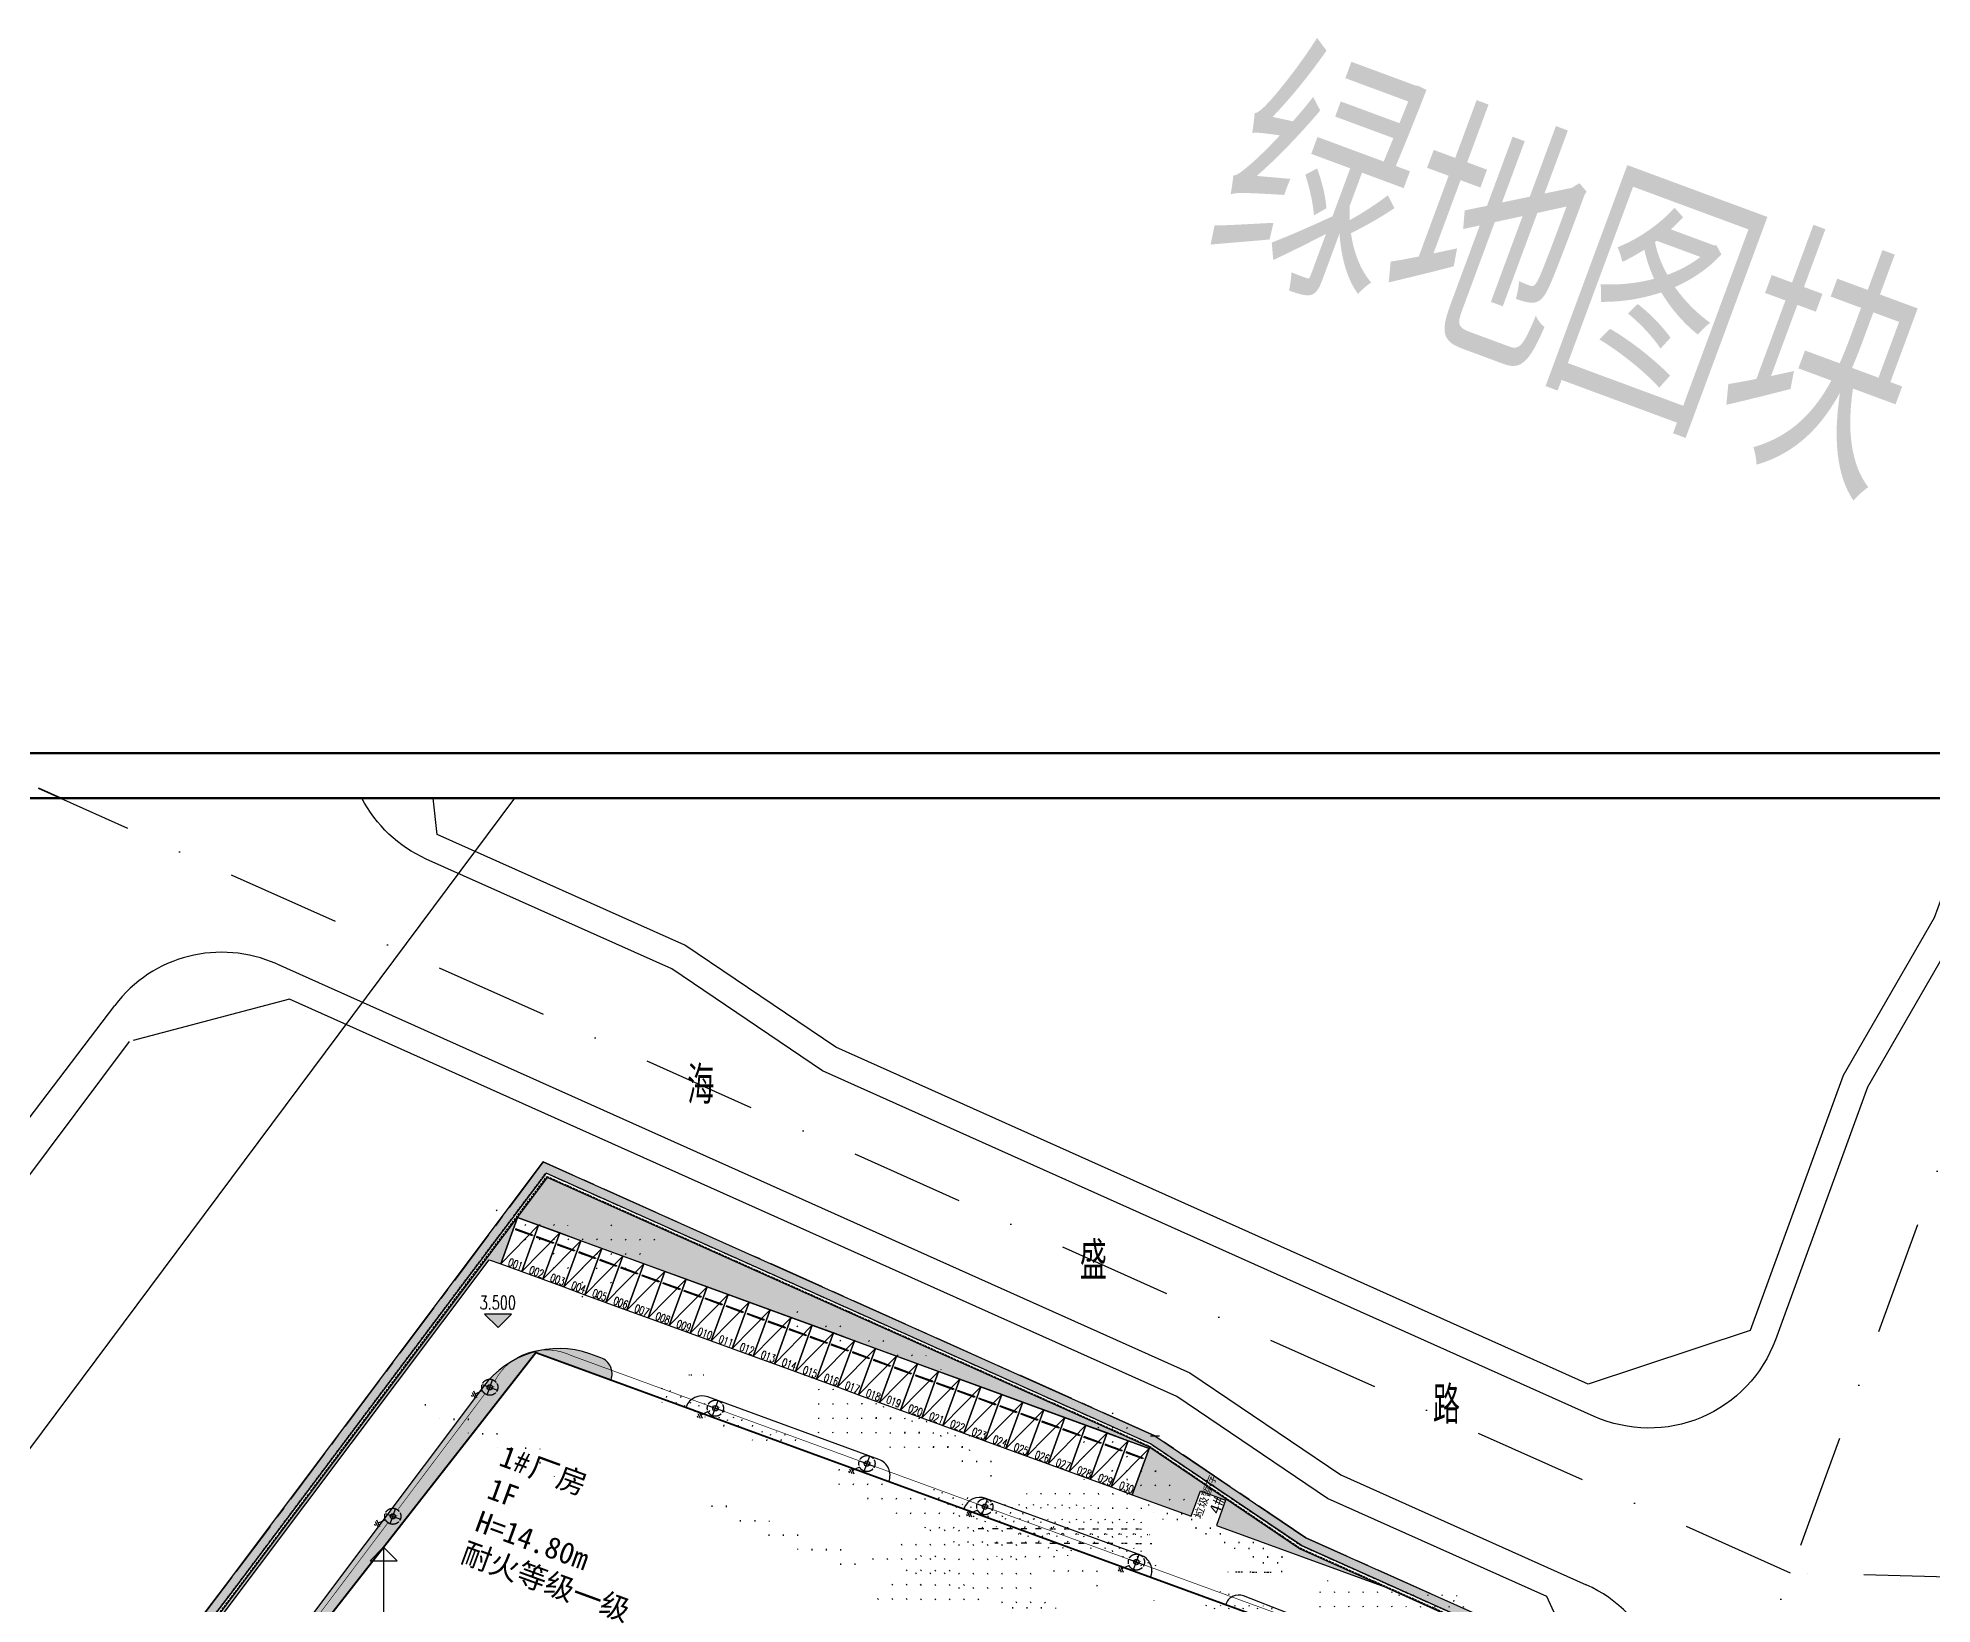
# Model space of a CAD drawing. Extents: x 40587477144 to 40590102100, y 3379967887 to 3381819730.
# Drawn here: x 40588931342 to 40589142633, y 3380412261 to 3380586937 of the extents above; entities that cross this region are included whole.
import ezdxf
from ezdxf.enums import TextEntityAlignment as Align

# ---------------------------------------------------------------- set-up
doc = ezdxf.new("R2010")
doc.units = 0
doc.header["$LTSCALE"] = 1000
doc.header["$MEASUREMENT"] = 0
for name, pattern in [('CENTER', [50.800000000000004, 31.75, -6.35, 6.35, -6.35]), ('DASH', [0.35, 0.25, -0.1]), ('DASHDOT', [25.399999999999995, 12.7, -6.349999999999999, 0, -6.349999999999999]), ('DOTE', [2.4200000000000004, 2, -0.2, 0.02, -0.2])]:
    doc.linetypes.add(name, pattern=pattern)
doc.layers.get('Defpoints').update_dxf_attribs({"color": 210})
for name, color, linetype in [('0-cxFrame', 155, 'Continuous'), ('0-HX', 1, 'Continuous'), ('A-AXIS-DOTE', 14, 'DOTE'), ('A-Car', 155, 'Continuous'), ('A-CURTAIN', 84, 'Continuous'), ('A-LIN-V', 9, 'Continuous'), ('A-SFCE', 30, 'Continuous'), ('AS-WALL', 40, 'Continuous'), ('JT-路缘石线', 5, 'Continuous'), ('JT-道路中心线', 1, 'DASHDOT'), ('JT-道路名称', 7, 'Continuous'), ('JT-道路红线', 7, 'Continuous'), ('PUB_TEXT', 7, 'Continuous'), ('WIRE-照明', 1, 'Continuous'), ('建-文字', 7, 'Continuous'), ('建-标高', 3, 'Continuous'), ('总-坐标', 3, 'Continuous'), ('电气', 7, 'Continuous'), ('高压线', 210, 'Continuous')]:
    doc.layers.add(name, color=color, linetype=linetype)
doc.layers.add('0-cxText', color=131, linetype='Continuous', lineweight=25)
doc.styles.add('A-STANDARD', font='SIMPLEX', dxfattribs={"bigfont": 'GBCBIG'})
doc.styles.add('cx_tuming', font='simhei.ttf')
doc.styles.add('cx_tuqian1', font='')
doc.styles.add('ELEC_DIM', font='SIMPLEX', dxfattribs={"width": 0.8, "height": 3.5, "bigfont": 'HZTXT'})
doc.styles.get("Standard").update_dxf_attribs({"font": 'GBENOR', "width": 0.7, "bigfont": 'GBCBIG'})
doc.styles.add('黑体', font='simhei.ttf', dxfattribs={"height": 12})
doc.styles.get('cx_tuqian1').set_extended_font_data('SimSun')
pattern_1 = [(19.99999999999998, (440.107795715332, 194.2398300170898), (956.275963936384, 2050.740422578524), [240, -48, 64, -48, 240, -960]), (19.99999999999998, (348.5154342651367, 211.9834671020508), (956.275963936384, 2050.740422578524), [160, -120, 240, -120, 160, -800]), (19.99999999999998, (655.8504104614258, 1004.918022155762), (956.275963936384, 2050.740422578524), [200, -80, 200, -1120]), (19.99999999999998, (-205.3501281738281, 1032.003547668457), (956.275963936384, 2050.740422578524), [80, -160, 80, -1280]), (110, (-54.99931335449219, 1086.72677230835), (-2050.740422578524, 956.275963936384), [143.9999999999999, -1456]), (110, (724.3924865722656, 348.7915229797363), (-2050.740422578524, 956.275963936384), [159.9999999999999, -1440]), (110, (881.3766403198242, 1087.002857208252), (-2050.740422578524, 956.275963936384), [159.9999999999999, -1440]), (65.00000000000001, (925.3208694458008, 404.8966331481934), (-547.2322293314808, 1503.508193286057), [160, -2102.7416992]), (154.9999999999999, (534.4087371826172, 262.6162528991699), (-1503.508193286057, -547.2322293314808), [160, -2102.741699199999]), (83.43494882, (877.4794540405273, 395.9972076416016), (-547.2322292444445, 1503.508193285503), [160, -3417.7087632]), (95.96375653, (799.5678939819336, 376.1531410217285), (-547.2322291846804, 1503.508193052025), [159.9999999999999, -6436.969001599999]), (95.96375653, (956.5520477294922, 1114.364471435547), (-547.2322291846804, 1503.508193052025), [128, -6468.969001599999]), (95.96375653, (-24.92916107177734, 1097.671417236328), (-547.2322291846804, 1503.508193052025), [112, -6484.969001599998]), (124.03624347, (649.2170791625977, 321.4299125671387), (-547.2322292935037, 1503.508193012417), [160, -6436.9690016]), (124.03624347, (806.2012252807617, 1059.641246795654), (-547.2322292935037, 1503.508193012417), [128, -6468.9690016]), (124.03624347, (-85.06947326660156, 1075.782127380371), (-547.2322292935037, 1503.508193012417), [112, -6484.9690016]), (136.5650512, (576.7778244018555, 286.5507621765137), (-547.2322299226216, 1503.508193038666), [159.9999999999999, -3417.706876319999])]

# ---------------------------------------------------------------- blocks, each defined once
blk = doc.blocks.new('GGRrrrr')
at = {"layer": 'A-CURTAIN'}
h = blk.add_hatch(dxfattribs=at)
h.set_pattern_fill('草坪或沼泽', color=0, scale=400, angle=19.99999999999998)
h.set_pattern_definition(pattern_1)
h.paths.add_polyline_path([(1393117.320922852, 618300.9193000793), (1393292.936767578, 540880.4741477966), (1330517.002159119, 532866.5696678162), (1241737.975387573, 527102.5202484131), (1161598.890319824, 521245.7613601685), (1240382.850791931, 783371.5528144836), (1244595.073738098, 797109.7279624939), (1261185.678756714, 852563.1131820679), (1335771.367614746, 847453.3053207397), (1355485.375518799, 842594.5098495483), (1380777.422203064, 840861.7712898254), (1392639.610717773, 828900.035358429), (1392845.235137939, 738250.2696037292), (1391845.237701416, 738248.0012702942), (1391806.246421814, 755447.9559936523), (1391306.45426178, 755446.8222770691), (1391785.831069946, 764447.9511528015), (1391640.544288635, 828487.3259391785), (1380332.88168335, 839889.8824043274), (1355330.389472961, 841602.7838134766), (1335616.381584167, 846461.5792884827), (1261914.650527954, 851510.8278846741), (1245552.140869141, 796819.8416023254), (1241339.732727051, 783081.0626220703), (1162974.660324097, 522348.9729347229), (1241669.135520935, 528100.1562232971), (1330421.199440002, 533862.4550628662), (1392290.937599182, 541760.6755371094), (1392117.323532104, 618298.6509666443)])
h.paths.add_polyline_path([(1393076.15146637, 636450.5321846008), (1392076.154045105, 636448.2638511658), (1392062.989784241, 641998.404788971), (1391563.607894897, 641997.2195243835), (1392041.628883362, 650998.2749595642), (1391886.520614624, 720048.3890342712), (1392886.518035889, 720050.6573638916)])
h = blk.add_hatch(dxfattribs=at)
h.set_pattern_fill('草坪或沼泽', color=0, scale=400, angle=19.99999999999998)
h.set_pattern_definition([(19.99999999999998, (440.107795715332, 194.2398300170898), (956.2759639363836, 2050.740422578524), [240, -48, 64, -48, 240, -960]), (19.99999999999998, (348.5154342651367, 211.9834671020508), (956.2759639363836, 2050.740422578524), [160, -120, 240, -120, 160, -800]), (19.99999999999998, (655.8504104614258, 1004.918022155762), (956.2759639363836, 2050.740422578524), [200, -80, 200, -1120]), (19.99999999999998, (-205.3501281738281, 1032.003547668457), (956.2759639363836, 2050.740422578524), [80, -160, 80, -1280]), (110, (-54.99931335449219, 1086.72677230835), (-2050.740422578524, 956.2759639363836), [143.9999999999999, -1456]), (110, (724.3924865722656, 348.7915229797363), (-2050.740422578524, 956.2759639363836), [159.9999999999999, -1440]), (110, (881.3766403198242, 1087.002857208252), (-2050.740422578524, 956.2759639363836), [159.9999999999999, -1440]), (65.00000000000001, (925.3208694458008, 404.8966331481934), (-547.2322293314807, 1503.508193286057), [160, -2102.7416992]), (154.9999999999999, (534.4087371826172, 262.6162528991699), (-1503.508193286057, -547.2322293314807), [160, -2102.741699199999]), (83.43494882, (877.4794540405273, 395.9972076416016), (-547.2322292444445, 1503.508193285503), [160, -3417.7087632]), (95.96375653, (799.5678939819336, 376.1531410217285), (-547.2322291846804, 1503.508193052025), [159.9999999999999, -6436.969001599999]), (95.96375653, (956.5520477294922, 1114.364471435547), (-547.2322291846804, 1503.508193052025), [128, -6468.969001599999]), (95.96375653, (-24.92916107177734, 1097.671417236328), (-547.2322291846804, 1503.508193052025), [112, -6484.969001599998]), (124.03624347, (649.2170791625977, 321.4299125671387), (-547.2322292935037, 1503.508193012417), [160, -6436.9690016]), (124.03624347, (806.2012252807617, 1059.641246795654), (-547.2322292935037, 1503.508193012417), [128, -6468.9690016]), (124.03624347, (-85.06947326660156, 1075.782127380371), (-547.2322292935037, 1503.508193012417), [112, -6484.9690016]), (136.5650512, (576.7778244018555, 286.5507621765137), (-547.232229922622, 1503.508193038667), [159.9999999999999, -3417.706876319999])])
edge = h.paths.add_edge_path()
edge.add_line((1391002.783584595, 755446.1334381104), (1391033.862896324, 755969.2298610318))
edge.add_line((1391033.86289978, 755969.2298622131), (1391484.60933056, 764440.2374043328))
edge.add_line((1391484.609329224, 764440.2374038696), (1391240.917746339, 828322.242167785))
edge.add_line((1391240.917747498, 828322.2421684265), (1380155.065434195, 839501.1268444082))
edge.add_line((1380155.065429688, 839501.1268424988), (1355268.395031075, 841206.093397873))
edge.add_line((1355268.39503479, 841206.0933990479), (1335554.387081419, 846064.8888675765))
edge.add_line((1335554.387077332, 846064.8888664246), (1262206.239214119, 851089.9137592164))
edge.add_line((1262206.239219666, 851089.9137611389), (1173161.430034699, 554852.1791891612))
edge.add_line((1173161.430030823, 554852.1791877747), (1173522.489795612, 554879.6278408373))
edge.add_line((1173522.4897995, 554879.6278419495), (1259298.694751966, 840247.1814245735))
edge.add_line((1259298.694747925, 840247.1814231873), (1260664.251583645, 840250.287743258))
edge.add_line((1260664.251579285, 840250.2877464294), (1260650.720505403, 845748.0085758491))
edge.add_line((1260650.72051239, 845748.0085716248), (1335651.042472096, 845918.1516353745))
edge.add_line((1335651.042472839, 845918.151638031), (1335663.543034486, 840420.7167655955))
edge.add_line((1335663.543029785, 840420.7167663574), (1342663.498677632, 840436.620142065))
edge.add_line((1342663.498680115, 840436.6201400757), (1342656.698541388, 843434.4194341273))
edge.add_line((1342656.698539734, 843434.4194335938), (1345656.684828249, 843441.2245361431))
edge.add_line((1345656.684829712, 843441.2245368958), (1345663.514863657, 840443.5152480957))
edge.add_line((1345663.514862061, 840443.515247345), (1365660.002805453, 840488.87754378))
edge.add_line((1365660.002807617, 840488.8775444031), (1374552.106933233, 839873.2337869616))
edge.add_arc((1367357.655082703, 824128.4532546997), 17310.63983173795, 5.5802626876526915, 65.44234737564938, ccw=False)
edge.add_line((1384586.259040833, 825811.7408561707), (1385552.940604924, 825812.0992239242))
edge.add_line((1385552.940605164, 825812.0992240906), (1390246.63666195, 825822.7249858105))
edge.add_line((1390246.636665344, 825822.72498703), (1390404.911168448, 755445.2751032704))
edge.add_line((1390404.911170959, 755445.2751045227), (1391002.783589707, 755446.1334401162))
h = blk.add_hatch(dxfattribs=at)
h.set_pattern_fill('草坪或沼泽', color=0, scale=400, angle=19.99999999999998)
h.set_pattern_definition(pattern_1)
edge = h.paths.add_edge_path()
edge.add_line((1244511.714828491, 753063.8315238953), (1244495.919566525, 760027.0825533024))
edge.add_line((1244495.91960144, 760027.0825538635), (1267770.087429236, 832316.7940167233))
edge.add_line((1267770.087432861, 832316.7940177917), (1276681.976823113, 832337.0095257644))
edge.add_line((1276681.976821899, 832337.0095252991), (1276681.864180329, 832386.6813997305))
edge.add_arc((1274781.869064331, 832382.3714904785), 1900.000004354328, 0.1299683560727448, 90.13029558499731)
edge.add_line((1274777.548301697, 834282.3665809631), (1273442.691794555, 834279.3309857612))
edge.add_arc((1273670.986663818, 823776.4695892334), 10505.34226203356, 91.24521050012937, 163.5760376897314)
edge.add_line((1263594.306396484, 826746.7777709961), (1241444.485177469, 753056.8738986957))
edge.add_line((1241444.485176086, 753056.8738975525), (1244511.714866437, 753063.8315246797))
h = blk.add_hatch(dxfattribs=at)
h.set_pattern_fill('草坪或沼泽', color=0, scale=400, angle=19.99999999999998)
h.set_pattern_definition(pattern_1)
edge = h.paths.add_edge_path()
edge.add_line((1285581.953941345, 832357.1979942322), (1309681.237586975, 832411.8641967773))
edge.add_arc((1307781.783744812, 832457.4163208008), 1900.000000747431, 358.6262135468809, 450.130295675967)
edge.add_line((1307777.462928772, 834357.411403656), (1287477.515419006, 834311.2474632263))
edge.add_arc((1287481.836204529, 832411.2523841858), 1899.999998556462, 90.13029564319118, 180.1299678000027)
edge.add_line((1285581.841117859, 832406.9424934387), (1285581.953964233, 832357.1980018616))
h = blk.add_hatch(dxfattribs=at)
h.set_pattern_fill('草坪或沼泽', color=0, scale=400, angle=19.99999999999998)
h.set_pattern_definition(pattern_1)
edge = h.paths.add_edge_path()
edge.add_line((1318581.869049072, 832432.0541534424), (1340781.152915955, 832482.410446167))
edge.add_arc((1338881.703308105, 832528.1403884888), 1900.000001196888, 358.6208496673979, 450.130295672381)
edge.add_line((1338877.382568359, 834428.1354789734), (1320477.430152893, 834386.292301178))
edge.add_arc((1320481.750892639, 832486.2972068787), 1900.000003571495, 90.13029556357108, 180.1299679933564)
edge.add_line((1318581.75579834, 832481.9873085022), (1318581.869064331, 832432.0541534425))
h = blk.add_hatch(dxfattribs=at)
h.set_pattern_fill('草坪或沼泽', color=0, scale=400, angle=19.99999999999998)
h.set_pattern_definition(pattern_1)
edge = h.paths.add_edge_path()
edge.add_line((1361831.757774353, 832530.1611289978), (1361828.607009888, 833919.1583023071))
edge.add_line((1361828.607040405, 833919.1582984924), (1351207.979728699, 834106.2698020935))
edge.add_arc((1351181.557189941, 832606.5025405884), 1499.999997267485, 88.99068202432258, 183.971656302854)
edge.add_line((1349685.159500122, 832502.6080665588), (1361831.757743835, 832530.1611213684))
at = {"layer": 'A-CURTAIN', "color": 0}
for points in [[(1240382.850791931, 783371.5528144836), (1244595.073738098, 797109.7279624939), (1261185.678756714, 852563.1131820679), (1335771.367614746, 847453.3053207397), (1355485.375518799, 842594.5098495483), (1380777.422203064, 840861.7712898254)], [(1380332.88168335, 839889.8824043274), (1355330.389472961, 841602.7838134766), (1335616.381584167, 846461.5792884827), (1261914.650527954, 851510.8278846741), (1245552.140869141, 796819.8416023254), (1241339.732727051, 783081.0626220703)], [(1380155.065429688, 839501.1268424988), (1355268.39503479, 841206.0933990479), (1335554.387077332, 846064.8888664246), (1262206.239219666, 851089.9137611389), (1173161.430030823, 554852.1791877747)]]:
    blk.add_lwpolyline(points, dxfattribs=at)
blk.add_lwpolyline([(1173522.4897995, 554879.6278419495), (1259298.694747925, 840247.1814231873), (1260664.251579285, 840250.2877464294), (1260650.72051239, 845748.0085716248), (1335651.042472839, 845918.151638031), (1335663.543029785, 840420.7167663574), (1342663.498680115, 840436.6201400757), (1342656.698539734, 843434.4194335938), (1345656.684829712, 843441.2245368958), (1345663.514862061, 840443.515247345), (1365660.002807617, 840488.8775444031), (1374552.106933594, 839873.2337875366, -0.2673043221881901)], format="xyb", dxfattribs=at)
for points in [[(1244511.714828491, 753063.8315238953), (1244495.91960144, 760027.0825538635), (1267770.087432861, 832316.7940177917), (1276681.976821899, 832337.0095252991), (1276681.864181519, 832386.6814002991, 0.4142152351523207), (1274777.548301697, 834282.3665809631), (1273442.691795349, 834279.330986023, 0.3265163471127786), (1263594.306396484, 826746.7777709961), (1241444.485176086, 753056.8738975525)], [(1285581.953941345, 832357.1979942322), (1309681.237617493, 832411.864200592, 0.4219234257304527), (1307777.462928772, 834357.411403656), (1287477.515472412, 834311.247467041, 0.4142118864557647), (1285581.841117859, 832406.9424934387)], [(1318581.869049072, 832432.0541534424), (1340781.152900696, 832482.4104499817, 0.421950996749626), (1338877.382568359, 834428.1354789734), (1320477.430114746, 834386.2922935486, 0.4142118878511918), (1318581.75579834, 832481.9873085022)], [(1361831.757774353, 832530.1611289978), (1361828.607040405, 833919.1582984924), (1351207.979728699, 834106.2698020935, 0.4399114465953061), (1349685.159500122, 832502.6080665588)]]:
    blk.add_lwpolyline(points, format="xyb", close=True, dxfattribs=at)
at = {"layer": 'A-CURTAIN', "color": 0, "style": 'ELEC_DIM', "width": 0.8000000000000003}
blk.add_text('绿地图块', height=25000, rotation=359.8895250391415, dxfattribs=at).set_placement((1294558.923324585, 972455.0421905518))
blk = doc.blocks.new('建筑-停车位-2400x5300')
at = {"color": 0}
blk.add_lwpolyline([(-49.99999999813735, 199.9999999757856), (-50.00000090897083, -5299.999999886379), (2449.999999089167, -5299.999999826774), (2449.999999998137, 200.0000000335276)], close=True, dxfattribs=at)
for points in [[(2449.999999998137, 200.0000000335276), (-50.00000090897083, -5299.999999886379)], [(199.9999990900978, -3953.625492763415), (2199.999999090098, -3953.625492763415)], [(199.9999990900978, -4053.625492763415), (199.9999990900978, -3953.625492763415)], [(199.9999990900978, -4053.625492763415), (2199.999999090098, -4053.625492763415)], [(2199.999999090098, -4053.625492763415), (2199.999999090098, -3953.625492763415)]]:
    blk.add_lwpolyline(points, dxfattribs=at)
blk = doc.blocks.new('G$C29A62568')
at = {"layer": 'A-Car', "color": 8, "extrusion": (7.103892189259454e-08, 1.937544352733996e-07, 0.9999999999999788), "rotation": 159.8002921507157}
for p in [(40588256577.38121, 3380449758.728107, 3538.323122636224), (40588258923.61811, 3380448895.49457, 3538.32312205504), (40588261269.85518, 3380448032.261038, 3538.323121473863), (40588263616.09207, 3380447169.027505, 3538.323120892682), (40588265962.32903, 3380446305.793968, 3538.3231203115), (40588268308.56599, 3380445442.560435, 3538.323119730317), (40588270654.8029, 3380444579.326898, 3538.32311914913), (40588273001.03992, 3380443716.093363, 3538.323118567956), (40588275347.27688, 3380442852.859831, 3538.323117986768), (40588277693.51389, 3380441989.626299, 3538.323117405595), (40588280039.75075, 3380441126.392764, 3538.323116824407), (40588282385.98769, 3380440263.159228, 3538.323116243229), (40588284732.22476, 3380439399.925698, 3538.323115662043), (40588287078.46161, 3380438536.69216, 3538.323115080865), (40588289424.69863, 3380437673.458623, 3538.323114499681), (40588291770.93558, 3380436810.22509, 3538.323113918504), (40588294117.17253, 3380435946.991553, 3538.323113337318), (40588296463.40949, 3380435083.75802, 3538.323112756133), (40588298809.64639, 3380434220.524487, 3538.323112174942), (40588301155.88341, 3380433357.29095, 3538.323111593768), (40588303502.12032, 3380432494.057414, 3538.323111012583), (40588305848.35738, 3380431630.823884, 3538.323110431408), (40588308194.59428, 3380430767.590353, 3538.323109850227), (40588310540.83116, 3380429904.356815, 3538.32310926904), (40588312887.06821, 3380429041.123279, 3538.323108687862), (40588315233.30515, 3380428177.889746, 3538.323108106681), (40588317579.54218, 3380427314.656211, 3538.323107525498), (40588319925.77902, 3380426451.422675, 3538.323106944313), (40588322272.01603, 3380425588.189143, 3538.323106363127), (40588324618.25303, 3380424724.955591, 3538.323105781943)]:
    blk.add_blockref('建筑-停车位-2400x5300', p, dxfattribs=at)
blk = doc.blocks.new('55555555555555555555555555555')
at = {"layer": '建-文字', "color": 0, "style": 'A-STANDARD', "width": 0.7058823529411765}
for s, p in [('001', (40588255175.73572, 3380450026.954892)), ('002', (40588257523.92146, 3380449169.036646)), ('003', (40588259872.10724, 3380448311.11838)), ('004', (40588262220.29298, 3380447453.200134)), ('005', (40588264568.47873, 3380446595.281897)), ('006', (40588266916.66447, 3380445737.363628)), ('007', (40588269264.85019, 3380444879.445397)), ('008', (40588271613.03593, 3380444021.527151)), ('009', (40588273961.22166, 3380443163.608886)), ('010', (40588276309.40746, 3380442305.690618)), ('011', (40588278657.59314, 3380441447.772399)), ('012', (40588281005.77895, 3380440589.854148)), ('013', (40588283353.96468, 3380439731.935868)), ('014', (40588285702.15034, 3380438874.017643)), ('015', (40588288050.33612, 3380438016.099382)), ('016', (40588290398.52189, 3380437158.181153)), ('017', (40588292746.70762, 3380436300.262877)), ('018', (40588295094.89336, 3380435442.344625)), ('019', (40588297362.20415, 3380434709.451086)), ('020', (40588299791.26477, 3380433726.508155)), ('021', (40588302139.45061, 3380432868.589908)), ('022', (40588304487.63634, 3380432010.671619)), ('023', (40588306888.44193, 3380431133.208655)), ('024', (40588309236.62766, 3380430275.290406)), ('025', (40588311584.81345, 3380429417.372149)), ('026', (40588313932.99922, 3380428559.453888)), ('027', (40588316281.18496, 3380427701.53563)), ('028', (40588318629.37065, 3380426843.617409)), ('029', (40588320978.28776, 3380425987.706183)), ('030', (40588323326.47305, 3380425129.787562))]:
    blk.add_text(s, height=892.5, rotation=339.9297114345931, dxfattribs=at).set_placement(p)
blk = doc.blocks.new('G$C8544DC05')
at = {"layer": 'A-AXIS-DOTE'}
for points in [[(-5.21540641784668e-08, -1.949999995529652), (-7.450580596923828e-09, -1.049999989569187)], [(-0.4500000402331352, -1.499999985098839), (0.4499999657273293, -1.49999999627471)]]:
    blk.add_lwpolyline(points, dxfattribs=at)
at = {"layer": 'A-LIN-V', "linetype": 'DASH', "ltscale": 0.001}
blk.add_circle((-3.725290298461914e-08, -1.49999999627471), 0.4500000024073871, dxfattribs=at)
at = {"layer": 'A-LIN-V'}
blk.add_circle((-3.725290298461914e-08, -1.49999999627471), 0.1500000024073871, dxfattribs=at)
at = {"layer": '建-文字', "style": 'A-STANDARD'}
blk.add_text('路灯', height=0.1762962962962963, dxfattribs=at).set_placement((-0.120827428996563, -1.579730201512575))
blk = doc.blocks.new('dq 路灯接地极')
at = {"color": 220}
for p, q in [((-267.5210595726967, 267.5210595727549), (3.492459654808044e-10, -2.91038304567337e-10)), ((-118.8982486824971, -118.8982486826717), (118.8982486828463, 118.8982486826717)), ((-29.72456216241699, -148.6228108615032), (148.6228108616779, 29.7245621625334)), ((89.17368652846199, -148.6228108696523), (148.6228108697105, -89.17368652834557))]:
    blk.add_line(p, q, dxfattribs=at)
blk = doc.blocks.new('TK22.A0 L(Dragon)')
at = {"layer": '0-cxFrame', "color": 7, "const_width": 0.5}
blk.add_lwpolyline([(0, 0), (-1189, 0), (-1189, 841), (0, 841)], close=True, dxfattribs=at)
at = {"layer": '0-cxFrame', "const_width": 0.5}
blk.add_lwpolyline([(-80, 10), (-1169, 10), (-1169, 831), (-80, 831)], close=True, dxfattribs=at)
at = {"style": '黑体', "flags": 4}
blk.add_attdef('图幅', text='', height=3.3, dxfattribs=at).set_placement((-40, 3), align=Align.RIGHT)
at = {"layer": '0-cxText', "flags": 4}
for tag, height, style, p in [('建设单位', 3.5, 'cx_tuming', (-45, 240)), ('项目名称', 3.5, 'cx_tuming', (-45, 210)), ('子项名称', 3.5, 'cx_tuming', (-45, 180)), ('工程编号', 3.3, 'cx_tuqian1', (-35, 165)), ('图名1', 3.5, 'cx_tuming', (-45, 87)), ('图名2', 3.5, 'cx_tuming', (-45, 79)), ('图名3', 3.5, 'cx_tuming', (-45, 71)), ('出图日期', 3.3, 'cx_tuqian1', (-39, 60)), ('专业', 3.3, 'cx_tuqian1', (-55, 52)), ('图号', 3.3, 'cx_tuqian1', (-55, 44)), ('版次', 3.3, 'cx_tuqian1', (-20, 44))]:
    blk.add_attdef(tag, text='', height=height, dxfattribs=dict(at, style=style)).set_placement(p, align=Align.MIDDLE)
at = {"layer": 'Defpoints', "color": 6, "flags": 4}
for tag, height, style, p in [('tufu', 3.3, '黑体', (-12, 12)), ('dwfname', 4, 'cx_tuqian1', (-80, 3))]:
    blk.add_attdef(tag, text='', height=height, dxfattribs=dict(at, style=style)).set_placement(p, align=Align.RIGHT)

msp = doc.modelspace()

# ---------------------------------------------------------------- hatches: boundary and pattern name
at = {"layer": '建-标高'}
msp.add_hatch(color=8, dxfattribs=at).paths.add_polyline_path([(40588982667.07245, 3380443113.060872), (40588984167.07245, 3380444613.060872), (40588981167.07245, 3380444613.060872)], flags=17)

# ---------------------------------------------------------------- linework, layer by layer
at = {"layer": '0-HX', "linetype": 'CENTER', "ltscale": 0.2}
msp.add_lwpolyline([(40589102903.39727, 3380393980.898591), (40589095901.25062, 3380409302.927993), (40589072763.1992, 3380419662.492842), (40589055939.52459, 3380431029.725266), (40588987705.92024, 3380461579.853973), (40588952987.59171, 3380415266.100388), (40588944290.63148, 3380403827.430825), (40588779839.89058, 3380185028.900704), (40588857072.09171, 3380162853.200386), (40588942380.7917, 3380137607.100389), (40589004062.6917, 3380123451.400389)], close=True, dxfattribs=at)
at = {"layer": 'A-SFCE', "linetype": 'DASH'}
for points in [[(40589025951.37126, 3380186275.2518), (40589003426.25967, 3380124623.454611), (40588942634.76333, 3380138574.811246), (40588857351.97223, 3380163813.243817), (40588781511.9806, 3380185589.19868), (40588945088.35341, 3380403224.398946), (40588953785.69232, 3380414663.566556), (40588988026.6974, 3380460340.577489), (40589055451.62602, 3380430152.515933), (40589072275.30073, 3380418785.283481), (40589090064.51016, 3380410820.547568), (40589095148.45755, 3380408544.319479), (40589101823.27242, 3380393938.554342), (40589079845.21558, 3380333784.059697), (40589076285.38078, 3380325498.369755)], [(40589025669.58956, 3380186378.203611), (40589003235.33006, 3380124975.070877), (40588942710.9548, 3380138865.124507), (40588857435.93637, 3380164101.256846), (40588782013.6076, 3380185757.288075), (40588945327.669, 3380403043.488082), (40588954025.12258, 3380414482.806521), (40588988122.93053, 3380459968.794543), (40589055305.25648, 3380429889.353124), (40589072128.93118, 3380418522.120672), (40589089941.9182, 3380410546.738856), (40589094922.61964, 3380408316.736924), (40589101499.23495, 3380393925.851067), (40589079566.29146, 3380333894.832758), (40589076009.74367, 3380325616.793515)]]:
    msp.add_lwpolyline(points, dxfattribs=at)
at = {"layer": 'AS-WALL', "color": 20, "true_color": 0xf72408, "const_width": 200.0000000000001}
msp.add_lwpolyline([(40589037546.93532, 3380324808.789411), (40589037443.98352, 3380324527.007708), (40588933513.49963, 3380362499.063575), (40588940089.80981, 3380380498.591922), (40588986894.22903, 3380440305.243856), (40589068809.96548, 3380410376.499106), (40589068707.01373, 3380410094.717414), (40589071336.97633, 3380409133.833927), (40589071439.92815, 3380409415.615627), (40589083697.43195, 3380404937.212323), (40589052331.45008, 3380319087.720896), (40589040108.26343, 3380323660.051459), (40589040176.89791, 3380323847.90593)], close=True, dxfattribs=at)
at = {"layer": 'JT-路缘石线', "color": 8, "ltscale": 10}
for p, q in [((40588957985.53563, 3380483651.76041), (40589059842.71376, 3380438047.399725)), ((40588863598.5928, 3380378664.6), (40588939915.30733, 3380479039.945292)), ((40589059842.71376, 3380438047.399725), (40589076666.38831, 3380426680.167348)), ((40589076666.38831, 3380426680.167348), (40589104046.99921, 3380414421.087748))]:
    msp.add_line(p, q, dxfattribs=at)
msp.add_lwpolyline([(40589151254.53844, 3380502157.2), (40589147703.8928, 3380493287.1), (40589145592.52688, 3380487508.225783), (40589135441.63204, 3380469923.876689), (40589125146.47072, 3380441745.699776, -0.435067405116108), (40589104927.78927, 3380433202.842545), (40589018868.40324, 3380471734.043303), (40589002044.72414, 3380483101.269472), (40588974663.84846, 3380495360.455404, -0.1696787428335172), (40588967471.39234, 3380502157.2)], format="xyb", dxfattribs=at)
for centre, radius, start, end in [((40588951855.93755, 3380469961.324794), 14999.99999971086, 65.88057770258243, 142.753787571142), ((40589097917.40114, 3380400730.65213), 14999.99999955538, 339.9297114372225, 65.88057773224503)]:
    msp.add_arc(centre, radius, start, end, dxfattribs=at)
at = {"layer": 'JT-道路中心线', "color": 8, "flags": 128}
for points in [[(40589126820.9928, 3380415730), (40588931423.8928, 3380503214.8)], [(40588934259.7928, 3380501995.7), (40588931451.99281, 3380503252.2)], [(40589158791.86031, 3380502157.2), (40589154279.4928, 3380490884.7), (40589130785.49281, 3380426580.9), (40589017979.35561, 3380117827.81713)], [(40589223893.90403, 3380413110.177517), (40589126820.9928, 3380415730)]]:
    msp.add_lwpolyline(points, dxfattribs=at)
at = {"layer": 'JT-道路红线', "color": 8}
for points in [[(40589148023.11217, 3380502157.2), (40589144901.75978, 3380494359.545578), (40589142864.11253, 3380488782.441609), (40589132713.21769, 3380471198.092515), (40589122328.65303, 3380442775.215908), (40589104276.00393, 3380436781.630839), (40589020332.09774, 3380474365.671938), (40589003508.41865, 3380485732.898108), (40588975889.76705, 3380498098.542983), (40588975448.04069, 3380502157.2)], [(40589008193.62023, 3380120186.559477), (40589108304.29462, 3380394192.024467), (40589099665.21707, 3380413095.970189), (40589075202.69281, 3380424048.539261), (40589058379.01826, 3380435415.771638), (40588959403.7928, 3380479729.8), (40588941965.49281, 3380475126.9)], [(40588920354.99281, 3380446703.7), (40588941569.6146, 3380475022.406571)]]:
    msp.add_lwpolyline(points, dxfattribs=at)
at = {"layer": 'WIRE-照明', "linetype": 'Continuous', "const_width": 70}
msp.add_lwpolyline([(40588990851.31921, 3380439977.345532, 0.40318481372701), (40588982311.10205, 3380437147.830203)], format="xyb", dxfattribs=at)
for points in [[(40588990851.31921, 3380439977.345532), (40589006067.53103, 3380434417.948285)], [(40588971472.97538, 3380422777.065782), (40588981206.57886, 3380435726.851992)], [(40589007758.22124, 3380433800.237477), (40589022974.43306, 3380428240.840228)], [(40589024665.12327, 3380427623.129417), (40589036124.24574, 3380423436.422848)], [(40589037814.93596, 3380422818.712051), (40589053031.14777, 3380417259.314796)], [(40588960657.8604, 3380408388.414422), (40588970391.46387, 3380421338.200638)], [(40589054721.83799, 3380416641.603981), (40589071346.95827, 3380410567.447705)]]:
    msp.add_lwpolyline(points, dxfattribs=at)
at = {"layer": '建-标高', "color": 8}
for p, q in [((40588982667.07245, 3380443113.060872), (40588981167.07245, 3380444613.060872)), ((40588984167.07245, 3380444613.060872), (40588981167.07245, 3380444613.060872)), ((40588982667.07245, 3380443113.060872), (40588984167.07245, 3380444613.060872)), ((40588969903.48032, 3380418594.477855), (40588968403.48032, 3380417094.477855)), ((40588969903.48032, 3380418594.477855), (40588971403.48032, 3380417094.477855)), ((40588969903.48032, 3380418594.477855), (40588969903.48032, 3380408747.145233)), ((40588968403.48032, 3380417094.477855), (40588971403.48032, 3380417094.477855))]:
    msp.add_line(p, q, dxfattribs=at)
at = {"layer": '总-坐标', "color": 6}
msp.add_line((40589055439.52476, 3380431029.724871), (40589056439.52476, 3380431029.724871), dxfattribs=at)
at = {"layer": '高压线', "color": 8}
msp.add_lwpolyline([(40588681893.90403, 3380096223.224099), (40588984550.11669, 3380502157.2)], dxfattribs=at)

# ---------------------------------------------------------------- block references
at = {"color": 8, "rotation": 339.7997433640027}
msp.add_blockref('GGRrrrr', (40587509701.81955, 3380096947.084455), dxfattribs=at)
at = {"extrusion": (-7.059998132795915e-08, -1.939148066761998e-07, 0.9999999999999787), "rotation": 0.1297468477867362}
msp.add_blockref('G$C29A62568', (8487879.1480461, -91903963.36278877, 17.22229517890593), dxfattribs=at)
at = {"layer": '0-cxFrame', "xscale": 500, "yscale": 500, "zscale": 500}
msp.add_blockref('TK22.A0 L(Dragon)', (40589265602.19901, 3380086657.200022), dxfattribs=at)
at = {"layer": 'A-LIN-V', "color": 8}
msp.add_blockref('55555555555555555555555555555', (728529.6928100586, 0), dxfattribs=at)
at = {"layer": 'A-LIN-V', "color": 8, "xscale": 2000, "yscale": 2000, "zscale": 2000, "rotation": 339.9297142500761}
for p in [(40588982776.85254, 3380439264.101593), (40589007942.39407, 3380436926.909893), (40589024849.2961, 3380430749.801837), (40588971961.73756, 3380424875.450232), (40589037999.10879, 3380425945.384469), (40589054906.01081, 3380419768.276412)]:
    msp.add_blockref('G$C8544DC05', p, dxfattribs=at)
at = {"layer": '电气', "color": 120, "xscale": 2.4, "yscale": 2.4, "zscale": 2.4, "rotation": 249.9300384205688}
for p in [(40588980107.80141, 3380435684.193598, -8.871785753038628), (40589005273.34294, 3380433347.001895, -8.871785753038418), (40589022180.24497, 3380427169.893844, -8.87178575303876), (40589035330.05766, 3380422365.476462, -8.871785753038722), (40588969292.68645, 3380421295.542228, -8.871785753038628), (40589052236.95969, 3380416188.368417, -8.871785753038608)]:
    msp.add_blockref('dq 路灯接地极', p, dxfattribs=at)

# ---------------------------------------------------------------- texts
at = {"layer": 'JT-道路名称', "color": 8}
for s, p in [('海', (40589003766.65877, 3380468031.903337)), ('盛', (40589047561.0266, 3380448449.253726)), ('路', (40589086947.24398, 3380432361.124101))]:
    msp.add_text(s, height=4199.999999999997, rotation=7.334511762252986e-06, dxfattribs=at).set_placement(p)
at = {"layer": 'PUB_TEXT', "color": 8, "style": '黑体', "width": 1.1}
for s, height, p in [('垃圾暂存', 840.0000000000002, (40589061065.30717, 3380421712.033257)), ('4#', 1260, (40589063116.50681, 3380422197.605276))]:
    msp.add_text(s, height=height, rotation=69.79962398826267, dxfattribs=at).set_placement(p)
at = {"layer": '建-文字', "color": 8, "style": '黑体'}
for s, p in [('1#', (40588982628.65678, 3380427772.926139)), ('厂房', (40588985879.42592, 3380426585.224677)), ('1F', (40588981285.77403, 3380424132.719258)), ('H=14.80m', (40588979944.85065, 3380420491.79399)), ('耐火等级一级', (40588978364.3995, 3380417026.95876))]:
    msp.add_text(s, height=2406.437768240343, rotation=339.9297114345931, dxfattribs=at).set_placement(p)
at = {"layer": '建-标高', "color": 8, "style": 'A-STANDARD', "width": 0.7058823529411765}
msp.add_text('3.500', height=1487.5, dxfattribs=at).set_placement((40588980617.07245, 3380445138.060872))

doc.saveas('drawing.dxf')
